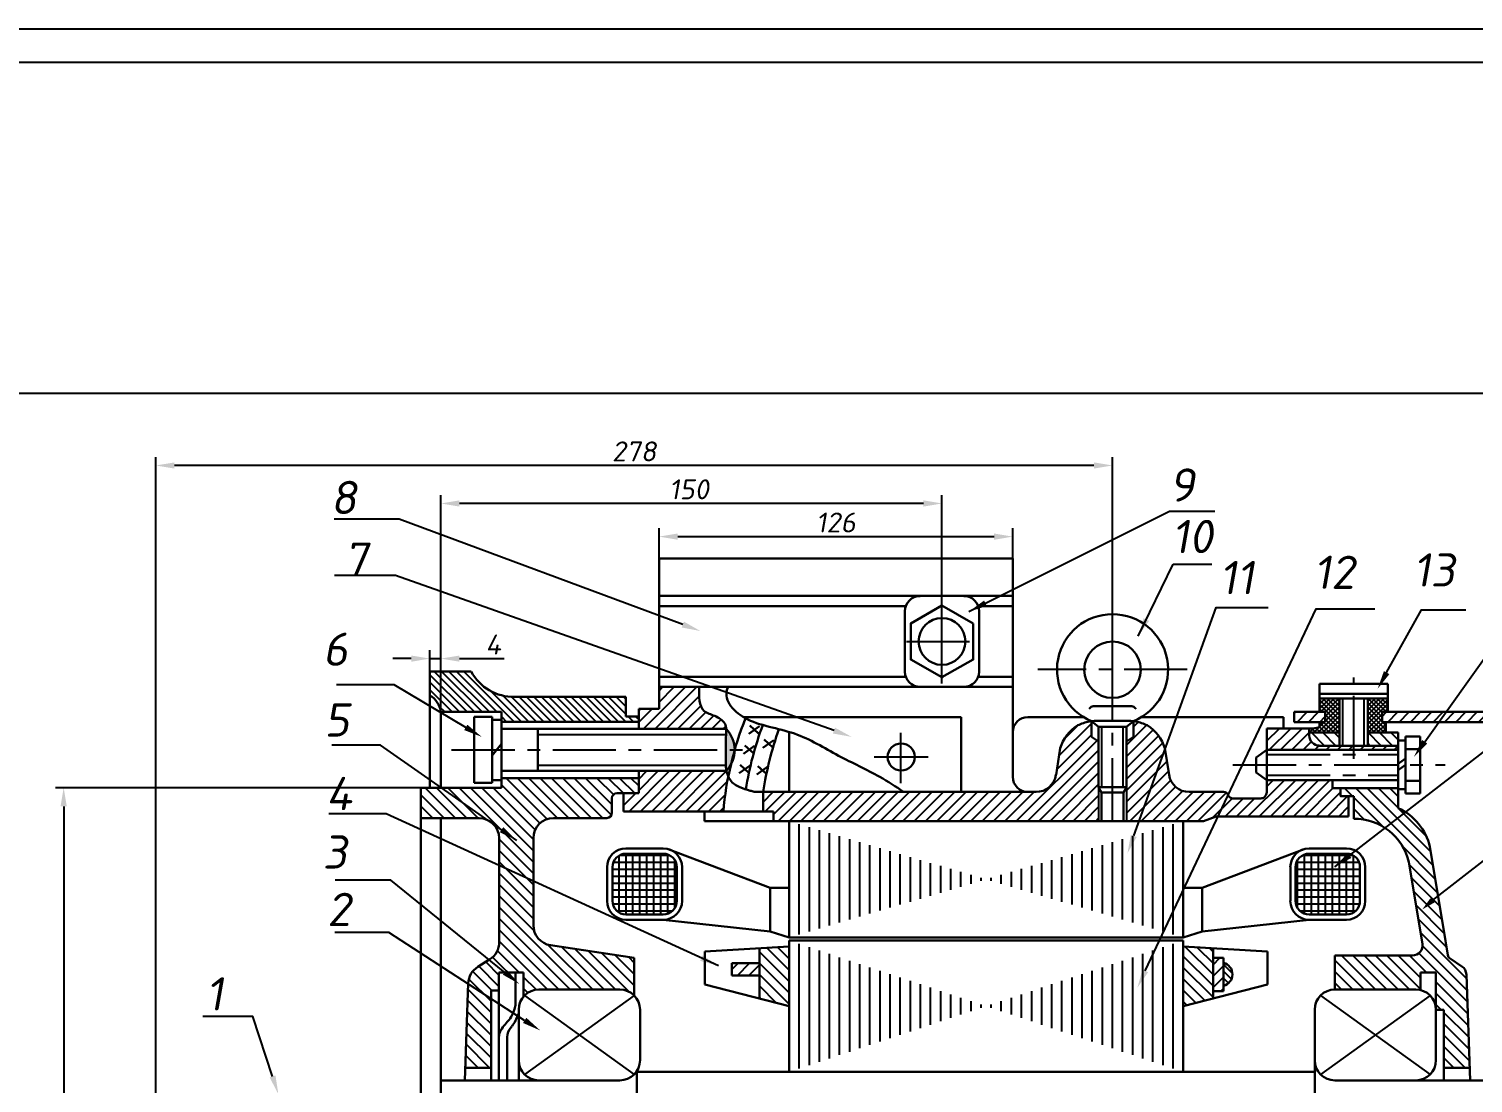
# Model space of a CAD drawing. Header units: millimetres. Extents: x 4613 to 5454, y 1424 to 2018.
# Drawn here: x 4723.4 to 4940.8, y 1859.5 to 2018.2 of the extents above; entities that cross this region are included whole.
import ezdxf

# ---------------------------------------------------------------- set-up
doc = ezdxf.new("R2010")
doc.units = ezdxf.units.MM
doc.header["$LTSCALE"] = 0.3
doc.linetypes.add('CENTER', pattern=[50.8, 31.75, -6.35, 6.35, -6.35])
for name, color, linetype in [('1', 1, 'CENTER'), ('1a', 1, 'Continuous'), ('7', 8, 'Continuous'), ('9', 34, 'Continuous')]:
    doc.layers.add(name, color=color, linetype=linetype)
doc.styles.add('1', font='txt.shx', dxfattribs={"oblique": 10, "height": 3})
doc.dimstyles.new('1', dxfattribs={"dimtxt": 2.5, "dimasz": 2.8, "dimexe": 1.25, "dimexo": 0, "dimtad": 1, "dimdec": 0, "dimtxsty": '1', "dimcen": 2.5, "dimclrt": 7, "dimadec": 0, "dimazin": 0, "dimtfac": 1, "dimtdec": 0, "dimtmove": 0, "dimatfit": 3, "dimfxl": 0, "dimarcsym": 0})
pattern_1 = [(135, (-3810.1193, -752.7573), (-0.8536856, -0.8536856), [])]
pattern_2 = [(45, (-3810.1193, -752.7573), (-0.8536856, 0.8536856), [])]

# ---------------------------------------------------------------- blocks, each defined once
blk = doc.blocks.new('*D24')
at = {"layer": '9', "color": 0, "lineweight": -2}
for p, q in [((4782.36, 1903.98), (4727.38, 1903.98)), ((4728.63, 1901.18), (4728.63, 1787.38)), ((4782.36, 1784.58), (4727.38, 1784.58))]:
    blk.add_line(p, q, dxfattribs=at)
at = {"layer": '9', "color": 0}
for points in [[(4728.16, 1901.18), (4729.1, 1901.18), (4728.63, 1903.98)], [(4728.16, 1787.38), (4729.1, 1787.38), (4728.63, 1784.58)]]:
    blk.add_solid(points, dxfattribs=at)
at = {"layer": 'Defpoints', "color": 0}
for p in [(4782.36, 1903.98), (4728.63, 1784.58), (4782.36, 1784.58)]:
    blk.add_point(p, dxfattribs=at)
at = {"layer": '9', "color": 7, "insert": (4726.5, 1844.28), "char_height": 3, "attachment_point": 5, "rotation": 90, "style": '1'}
blk.add_mtext('250', dxfattribs=at)
blk = doc.blocks.new('*D27')
at = {"layer": '9', "color": 0, "lineweight": -2}
for p, q in [((4818.24, 1938.49), (4818.24, 1943.03)), ((4821.04, 1941.78), (4868.67, 1941.78)), ((4871.47, 1938.49), (4871.47, 1943.03))]:
    blk.add_line(p, q, dxfattribs=at)
at = {"layer": '9', "color": 0}
for points in [[(4821.04, 1942.25), (4821.04, 1941.31), (4818.24, 1941.78)], [(4868.67, 1942.25), (4868.67, 1941.31), (4871.47, 1941.78)]]:
    blk.add_solid(points, dxfattribs=at)
at = {"layer": 'Defpoints', "color": 0}
for p in [(4871.47, 1941.78), (4818.24, 1938.49), (4871.47, 1938.49)]:
    blk.add_point(p, dxfattribs=at)
at = {"layer": '9', "color": 7, "insert": (4844.85, 1943.91), "char_height": 3, "attachment_point": 5, "style": '1'}
blk.add_mtext('126', dxfattribs=at)
blk = doc.blocks.new('*D28')
at = {"layer": '9', "color": 0, "lineweight": -2}
for p, q in [((4783.75, 1915.38), (4783.75, 1924.67)), ((4785.4, 1915.38), (4785.4, 1924.67)), ((4780.95, 1923.42), (4778.15, 1923.42)), ((4783.75, 1923.42), (4785.4, 1923.42)), ((4788.2, 1923.42), (4794.91, 1923.42))]:
    blk.add_line(p, q, dxfattribs=at)
at = {"layer": '9', "color": 0}
for points in [[(4780.95, 1923.88), (4780.95, 1922.95), (4783.75, 1923.42)], [(4788.2, 1923.88), (4788.2, 1922.95), (4785.4, 1923.42)]]:
    blk.add_solid(points, dxfattribs=at)
at = {"layer": 'Defpoints', "color": 0}
for p in [(4783.75, 1923.42), (4783.75, 1915.38), (4785.4, 1915.38)]:
    blk.add_point(p, dxfattribs=at)
at = {"layer": '9', "color": 7, "insert": (4793.29, 1925.54), "char_height": 3, "attachment_point": 5, "style": '1'}
blk.add_mtext('4', dxfattribs=at)
blk = doc.blocks.new('*D29')
at = {"layer": '9', "color": 0, "lineweight": -2}
for p, q in [((4785.4, 1924.67), (4785.4, 1948.02)), ((4860.82, 1926), (4860.82, 1948.02)), ((4858.02, 1946.77), (4788.2, 1946.77))]:
    blk.add_line(p, q, dxfattribs=at)
at = {"layer": '9', "color": 0}
for points in [[(4788.2, 1947.24), (4788.2, 1946.3), (4785.4, 1946.77)], [(4858.02, 1947.24), (4858.02, 1946.3), (4860.82, 1946.77)]]:
    blk.add_solid(points, dxfattribs=at)
at = {"layer": 'Defpoints', "color": 0}
for p in [(4785.4, 1946.77), (4860.82, 1926), (4785.4, 1924.67)]:
    blk.add_point(p, dxfattribs=at)
at = {"layer": '9', "color": 7, "insert": (4822.76, 1948.9), "char_height": 3, "attachment_point": 5, "style": '1'}
blk.add_mtext('150', dxfattribs=at)
blk = doc.blocks.new('*D31')
at = {"layer": '9', "color": 0, "lineweight": -2}
for p, q in [((4742.51, 1921.75), (4742.51, 1953.74)), ((4883.69, 1952.49), (4745.31, 1952.49)), ((4886.49, 1921.75), (4886.49, 1953.74))]:
    blk.add_line(p, q, dxfattribs=at)
at = {"layer": '9', "color": 0}
for points in [[(4745.31, 1952.95), (4745.31, 1952.02), (4742.51, 1952.49)], [(4883.69, 1952.95), (4883.69, 1952.02), (4886.49, 1952.49)]]:
    blk.add_solid(points, dxfattribs=at)
at = {"layer": 'Defpoints', "color": 0}
for p in [(4742.51, 1952.49), (4742.51, 1921.75), (4886.49, 1921.75)]:
    blk.add_point(p, dxfattribs=at)
at = {"layer": '9', "color": 7, "insert": (4814.5, 1954.61), "char_height": 3, "attachment_point": 5, "style": '1'}
blk.add_mtext('278', dxfattribs=at)

msp = doc.modelspace()

# ---------------------------------------------------------------- hatches: boundary and pattern name
at = {"lineweight": 30}
h = msp.add_hatch(color=256, dxfattribs=at)
edge = h.paths.add_edge_path()
edge.add_spline(control_points=[(4828.33, 1912.85), (4828.35, 1912.57), (4828.34, 1912.28), (4828.32, 1911.99)], knot_values=[5.392836, 5.392836, 5.392836, 5.392836, 5.933195, 5.933195, 5.933195, 5.933195], degree=3, periodic=0)
edge.add_spline(control_points=[(4828.32, 1911.99), (4828.31, 1911.86), (4828.27, 1911.06), (4828.28, 1910.31), (4828.29, 1909.68)], knot_values=[5.933195, 5.933195, 5.933195, 5.933195, 6.164996, 7.428179, 7.428179, 7.428179, 7.428179], degree=3, periodic=0)
edge.add_line((4828.29, 1909.68), (4829.63, 1909.68))
edge.add_arc((4825.11, 1909.68), 4.51, 360, 404.6037)
edge = h.paths.add_edge_path()
edge.add_line((4829.63, 1909.68), (4828.29, 1909.68))
edge.add_spline(control_points=[(4828.29, 1909.68), (4828.29, 1909.37), (4828.3, 1908.61), (4828.27, 1907.83), (4828.29, 1907.37)], knot_values=[7.428179, 7.428179, 7.428179, 7.428179, 8.047123, 8.958549, 8.958549, 8.958549, 8.958549], degree=3, periodic=0)
edge.add_spline(control_points=[(4828.29, 1907.37), (4828.3, 1907.14), (4828.33, 1906.88), (4828.37, 1906.61), (4828.38, 1906.57)], knot_values=[8.958549, 8.958549, 8.958549, 8.958549, 9.401972, 9.484713, 9.484713, 9.484713, 9.484713], degree=3, periodic=0)
edge.add_arc((4825.11, 1909.68), 4.51, 316.3869, 360)
at = {"layer": '7'}
h = msp.add_hatch(dxfattribs=at)
h.set_pattern_fill('ANSI31', color=256, scale=0.25, angle=90, style=0)
h.set_pattern_definition([(135, (0, -27.10025), (-0.56126601, -0.56126601), [])])
h.paths.add_polyline_path([(4794.52, 1915.38), (4794.52, 1913.92), (4815.19, 1913.92), (4815.19, 1914.72), (4813.22, 1914.72), (4813.22, 1917.66), (4796.49, 1917.66, -0.282802), (4789.96, 1921.47), (4783.75, 1921.47), (4783.75, 1917.87, -0.234176), (4785.4, 1915.38)])
h = msp.add_hatch(dxfattribs=at)
h.set_pattern_fill('ANSI31', color=256, scale=0.38025, style=0)
h.set_pattern_definition(pattern_2)
edge = h.paths.add_edge_path()
edge.add_spline(control_points=[(4828.33, 1912.85), (4828.3, 1913.14), (4828.12, 1914.01), (4826.68, 1914.85), (4824.17, 1915.54), (4824.24, 1917.7), (4824.29, 1919.16)], knot_values=[0, 0, 0, 0, 0.580397, 1.805584, 2.956711, 5.392836, 5.392836, 5.392836, 5.392836], degree=3, periodic=0)
edge.add_line((4824.29, 1919.16), (4818.24, 1919.16))
edge.add_line((4818.24, 1919.16), (4818.24, 1915.84))
edge.add_line((4818.24, 1915.84), (4815.19, 1915.84))
edge.add_line((4815.19, 1915.84), (4815.19, 1912.85))
edge.add_line((4815.19, 1912.85), (4828.33, 1912.85))
h = msp.add_hatch(dxfattribs=at)
h.set_pattern_fill('ANSI37', color=256, scale=0.1521, style=0)
h.set_pattern_definition([(45, (-3810.1193, -752.75735), (-0.34147424, 0.34147424), []), (135, (-3810.1193, -752.75735), (-0.34147424, -0.34147424), [])])
h.paths.add_polyline_path([(4927.92, 1917.42), (4924.91, 1917.42), (4924.91, 1912.28), (4927.61, 1912.28), (4927.61, 1913.86), (4927.06, 1913.86), (4927.06, 1915.38), (4927.92, 1915.38)])
h.paths.add_polyline_path([(4920.65, 1917.42), (4917.63, 1917.42), (4917.63, 1915.38), (4918.49, 1915.38), (4918.49, 1913.86), (4917.63, 1913.86), (4917.63, 1913.07, -0.073061), (4916.09, 1912.91), (4916.09, 1912.28), (4917.63, 1912.28), (4920.65, 1912.28)])
h = msp.add_hatch(dxfattribs=at)
h.set_pattern_fill('ANSI31', color=256, scale=0.38025, style=0)
h.set_pattern_definition(pattern_2)
h.paths.add_polyline_path([(4951.88, 1915.38), (4927.06, 1915.38), (4927.06, 1913.86), (4950.75, 1913.86)])
h.paths.add_polyline_path([(4918.49, 1915.38), (4917.63, 1915.38), (4913.83, 1915.38), (4913.83, 1913.86), (4917.63, 1913.86), (4918.49, 1913.86)])
h = msp.add_hatch(dxfattribs=at)
h.set_pattern_fill('ANSI31', color=256, scale=0.38025, style=0)
h.set_pattern_definition(pattern_2)
edge = h.paths.add_edge_path()
edge.add_line((4833.91, 1903.34), (4833.91, 1900.41))
edge.add_line((4833.91, 1900.41), (4835.47, 1900.41))
edge.add_line((4835.47, 1900.41), (4835.47, 1898.93))
edge.add_line((4835.47, 1898.93), (4837.81, 1898.93))
edge.add_line((4837.81, 1898.93), (4884.4, 1898.93))
edge.add_line((4884.4, 1898.93), (4884.4, 1904.09))
edge.add_line((4884.4, 1904.09), (4884.4, 1910.95))
edge.add_line((4884.4, 1910.95), (4883.33, 1911.65))
edge.add_line((4883.33, 1911.65), (4883.33, 1913.96))
edge.add_spline(control_points=[(4886.77, 1914.05), (4886.23, 1914.05), (4884.97, 1914.04), (4883.07, 1914.1), (4881.82, 1913.61), (4881.25, 1913.38)], knot_values=[0, 0, 0, 0, 1.624675, 3.793367, 5.616923, 5.616923, 5.616923, 5.616923], degree=3, periodic=0)
edge.add_arc((4884.61, 1908.08), 6.28, 122.3988, 162.993)
edge.add_line((4878.61, 1909.92), (4877.98, 1905.91))
edge.add_arc((4874.97, 1906.38), 3.04, 270, 351.1088, ccw=False)
edge.add_line((4874.97, 1903.34), (4833.91, 1903.34))
h = msp.add_hatch(dxfattribs=at)
h.set_pattern_fill('ANSI31', color=256, scale=0.38025, style=0)
h.set_pattern_definition(pattern_2)
edge = h.paths.add_edge_path()
edge.add_line((4922.02, 1902.69), (4920.8, 1902.69))
edge.add_line((4920.8, 1902.69), (4920.8, 1903.91))
edge.add_line((4920.8, 1903.91), (4919.58, 1903.91))
edge.add_line((4919.58, 1903.91), (4919.58, 1905.13))
edge.add_line((4919.58, 1905.13), (4909.7, 1905.13))
edge.add_line((4909.7, 1905.13), (4909.7, 1903.52))
edge.add_spline(control_points=[(4909.7, 1903.52), (4909.71, 1903.39), (4909.72, 1903.15), (4909.56, 1902.82), (4909.33, 1902.46), (4909.01, 1902.4), (4908.82, 1902.36)], knot_values=[0, 0, 0, 0, 0.267346, 0.459338, 0.706221, 1.073156, 1.073156, 1.073156, 1.073156], degree=3, periodic=0)
edge.add_line((4908.82, 1902.36), (4904.61, 1902.36))
edge.add_arc((4904.61, 1903.13), 0.761, 201.1079, 270, ccw=False)
edge.add_arc((4903.19, 1902.58), 0.761, 21.1079, 90)
edge.add_line((4903.19, 1903.34), (4898, 1903.34))
edge.add_arc((4898, 1906.38), 3.04, 188.8912, 270, ccw=False)
edge.add_line((4894.99, 1905.91), (4894.36, 1909.92))
edge.add_arc((4888.36, 1908.08), 6.28, 17.007, 57.6012)
edge.add_spline(control_points=[(4891.72, 1913.38), (4891.15, 1913.61), (4890.47, 1913.88), (4889.75, 1913.99), (4889.64, 1914)], knot_values=[0, 0, 0, 0, 1.198919, 1.434335, 1.434335, 1.434335, 1.434335], degree=3, periodic=0)
edge.add_line((4889.64, 1914), (4889.64, 1911.65))
edge.add_line((4889.64, 1911.65), (4888.57, 1910.95))
edge.add_line((4888.57, 1910.95), (4888.57, 1904.09))
edge.add_line((4888.57, 1904.09), (4888.57, 1898.93))
edge.add_line((4888.57, 1898.93), (4897.13, 1898.93))
edge.add_line((4897.13, 1898.93), (4900.17, 1898.93))
edge.add_line((4900.17, 1898.93), (4902.09, 1899.65))
edge.add_line((4902.09, 1899.65), (4922.02, 1899.65))
edge.add_line((4922.02, 1899.65), (4922.02, 1902.69))
h = msp.add_hatch(dxfattribs=at)
h.set_pattern_fill('ANSI31', color=256, scale=0.38025, style=0)
h.set_pattern_definition(pattern_2)
h.paths.add_polyline_path([(4916.08, 1911.84), (4916.08, 1912.28), (4916.09, 1912.28), (4916.09, 1912.91), (4909.7, 1912.91), (4909.7, 1909.69), (4922.78, 1909.69), (4922.78, 1910.31), (4917.61, 1910.31, -0.414214)])
h.paths.add_polyline_path([(4929.47, 1910.31), (4922.78, 1910.31), (4922.78, 1909.69), (4924.91, 1909.69), (4929.47, 1909.69)])
h = msp.add_hatch(dxfattribs=at)
h.set_pattern_fill('ANSI31', color=256, scale=0.38025, angle=90, style=0)
h.set_pattern_definition(pattern_1)
h.paths.add_polyline_path([(4929.47, 1912.28), (4927.92, 1912.28), (4924.91, 1912.28), (4924.91, 1910.31), (4929.47, 1910.31)])
h.paths.add_polyline_path([(4920.65, 1912.28), (4916.08, 1912.28), (4916.08, 1911.84, 0.414214), (4917.61, 1910.31), (4920.65, 1910.31)])
h = msp.add_hatch(dxfattribs=at)
h.set_pattern_fill('ANSI31', color=256, scale=0.38025, style=0)
h.set_pattern_definition(pattern_2)
edge = h.paths.add_edge_path()
edge.add_spline(control_points=[(4828.66, 1905.66), (4828.53, 1905.94), (4828.44, 1906.25), (4828.38, 1906.57)], knot_values=[9.484713, 9.484713, 9.484713, 9.484713, 10.103514, 10.103514, 10.103514, 10.103514], degree=3, periodic=0)
edge.add_arc((4825.11, 1909.68), 4.51, 315.3963, 316.3869, ccw=False)
edge.add_line((4828.33, 1906.51), (4815.19, 1906.51))
edge.add_line((4815.19, 1906.51), (4815.19, 1905.44))
edge.add_line((4815.19, 1905.44), (4815.19, 1903.15))
edge.add_line((4815.19, 1903.15), (4812.91, 1903.15))
edge.add_line((4812.91, 1903.15), (4812.91, 1900.41))
edge.add_line((4812.91, 1900.41), (4825.08, 1900.41))
edge.add_line((4825.08, 1900.41), (4827.92, 1900.41))
edge.add_arc((4876.61, 1896.24), 48.87, 168.8899, 175.1073, ccw=False)
h = msp.add_hatch(dxfattribs=at)
h.set_pattern_fill('ANSI31', color=256, scale=0.38025, angle=90, style=0)
h.set_pattern_definition(pattern_1)
h.paths.add_polyline_path([(4811.14, 1900.18), (4811.14, 1902.39, -0.414214), (4811.9, 1903.15), (4812.91, 1903.15), (4815.19, 1903.15), (4815.19, 1905.44), (4794.52, 1905.44), (4794.52, 1903.98), (4782.36, 1903.98), (4782.36, 1899.41), (4791.14, 1899.41, -0.414214), (4794.18, 1896.37), (4794.18, 1880.72, -0.257126), (4792.77, 1878.15), (4790.95, 1877, 0.247319), (4789.53, 1874.54), (4789.06, 1861.81), (4792.95, 1861.81), (4792.95, 1873.45), (4794.13, 1873.45), (4794.13, 1876.17), (4797.85, 1876.17), (4797.85, 1872.55, -0.21972), (4800.16, 1873.61), (4812.33, 1873.61, -0.198497), (4814.48, 1872.73), (4814.48, 1878.37), (4801.91, 1880.27, -0.371096), (4799.32, 1883.27), (4799.32, 1896.38, -0.414214), (4802.36, 1899.42), (4810.38, 1899.42, 0.414214)])
h = msp.add_hatch(dxfattribs=at)
h.set_pattern_fill('ANSI31', color=256, scale=0.38025, angle=90, style=0)
h.set_pattern_definition(pattern_1)
h.paths.add_polyline_path([(4933.13, 1880.49, -0.463181), (4931.63, 1878.72), (4919.95, 1878.72), (4919.95, 1873.61), (4932.12, 1873.61, -0.060056), (4932.84, 1873.53), (4932.84, 1876.17), (4935.16, 1876.17), (4935.16, 1870.57), (4936.37, 1870.57), (4936.37, 1861.81), (4940.26, 1861.81), (4939.74, 1875.88, 0.241581), (4939.06, 1877.09), (4937.29, 1878.27, -0.208128), (4936.96, 1878.77), (4936.29, 1882.8), (4934.26, 1895.07, 0.237609), (4929.47, 1900.9), (4929.47, 1903.91), (4920.8, 1903.91), (4920.8, 1902.69), (4922.02, 1902.69), (4922.78, 1902.69), (4922.78, 1899.3, -0.355462), (4931.09, 1892.76)])
h = msp.add_hatch(dxfattribs=at)
h.set_pattern_fill('NET', color=256, scale=0.330652, style=0)
h.set_pattern_definition([(180, (12407.6672, -409.4707), (0, 1.04982065), []), (90, (12407.6672, -409.4707), (1.04982065, 6e-17), [])])
h.paths.add_polyline_path([(4820.9, 1892.02, 0.414214), (4818.87, 1894.05), (4813.25, 1894.05, 0.414214), (4811.22, 1892.02), (4811.22, 1886.94, 0.414214), (4813.25, 1884.91), (4818.87, 1884.91, 0.414214), (4820.9, 1886.94)])
h = msp.add_hatch(dxfattribs=at)
h.set_pattern_fill('NET', color=256, scale=0.330652, style=0)
h.set_pattern_definition([(0, (-2672.7219, -409.4707), (0, 1.04982065), []), (90, (-2672.7219, -409.4707), (-1.04982065, 6e-17), [])])
h.paths.add_polyline_path([(4914.04, 1886.94, 0.414214), (4916.07, 1884.91), (4921.7, 1884.91, 0.414214), (4923.73, 1886.94), (4923.73, 1892.02, 0.414214), (4921.7, 1894.05), (4916.07, 1894.05, 0.414214), (4914.04, 1892.02)])
h = msp.add_hatch(dxfattribs=at)
h.set_pattern_fill('ANSI31', color=256, scale=0.38025, angle=90, style=0)
h.set_pattern_definition(pattern_1)
h.paths.add_polyline_path([(4833.33, 1872.27), (4837.81, 1871.12), (4837.81, 1880.06), (4833.33, 1879.81)])
h = msp.add_hatch(dxfattribs=at)
h.set_pattern_fill('ANSI31', color=256, scale=0.38025, angle=90, style=0)
h.set_pattern_definition(pattern_1)
h.paths.add_polyline_path([(4897.13, 1871.12), (4901.62, 1872.27), (4901.62, 1879.81), (4897.13, 1880.06)])
h = msp.add_hatch(dxfattribs=at)
h.set_pattern_fill('ANSI31', color=256, scale=0.38025, style=0)
h.set_pattern_definition(pattern_2)
h.paths.add_polyline_path([(4903.18, 1878.36), (4901.62, 1878.36), (4901.62, 1873.36), (4903.18, 1873.36)])
h = msp.add_hatch(dxfattribs=at)
h.set_pattern_fill('ANSI31', color=256, scale=0.38025, style=0)
h.set_pattern_definition(pattern_2)
h.paths.add_polyline_path([(4829.21, 1877.55), (4829.21, 1875.74), (4833.33, 1875.74), (4833.33, 1877.55)])
h = msp.add_hatch(dxfattribs=at)
h.set_pattern_fill('ANSI31', color=256, scale=0.22815, angle=90, style=0)
h.set_pattern_definition([(135, (-3810.1193, -752.75735), (-0.51221136, -0.51221136), [])])
h.paths.add_polyline_path([(4903.18, 1877.62), (4903.18, 1874.17, 0.7898)])

# ---------------------------------------------------------------- linework, layer by layer
for p, q in [((4613, 2018.21), (5454, 2018.21)), ((4613, 2018.21), (5454, 2018.21)), ((4633, 2013.21), (5449, 2013.21)), ((4704.07, 1963.37), (5054.36, 1963.37))]:
    msp.add_line(p, q)
at = {"lineweight": 30}
for p, q in [((4871.47, 1938.49), (4818.24, 1938.49)), ((4818.24, 1938.49), (4818.24, 1915.84)), ((4871.47, 1905.62), (4871.47, 1938.49)), ((4871.47, 1932.85), (4818.24, 1932.85)), ((4857.52, 1932.85), (4864.12, 1932.85)), ((4855.37, 1931.32), (4818.24, 1931.32)), ((4855.24, 1926), (4855.24, 1930.56)), ((4856.15, 1928.7), (4860.82, 1931.4)), ((4860.82, 1931.4), (4865.5, 1928.7)), ((4871.47, 1931.32), (4866.27, 1931.32)), ((4871.47, 1931.32), (4866.27, 1931.32)), ((4866.4, 1926), (4866.4, 1930.56)), ((4856.15, 1923.3), (4856.15, 1928.7)), ((4865.5, 1928.7), (4865.5, 1923.3)), ((4855.24, 1926), (4855.24, 1921.44)), ((4866.4, 1926), (4866.4, 1921.44)), ((4860.82, 1920.6), (4856.15, 1923.3)), ((4865.5, 1923.3), (4860.82, 1920.6)), ((4783.75, 1903.98), (4783.75, 1921.47)), ((4783.75, 1921.47), (4789.96, 1921.47)), ((4855.37, 1920.68), (4818.24, 1920.68)), ((4871.47, 1920.68), (4866.27, 1920.68)), ((4917.63, 1919.17), (4917.63, 1919.62)), ((4917.63, 1919.62), (4922.78, 1919.62)), ((4927.92, 1919.62), (4922.78, 1919.62)), ((4927.92, 1919.17), (4927.92, 1919.62)), ((4813.22, 1917.66), (4796.49, 1917.66)), ((4813.22, 1914.72), (4813.22, 1917.66)), ((4871.47, 1919.16), (4818.24, 1919.16)), ((4857.52, 1919.16), (4864.12, 1919.16)), ((4917.63, 1917.42), (4917.63, 1919.17)), ((4917.63, 1918.11), (4922.78, 1918.11)), ((4920.65, 1917.42), (4917.63, 1917.42)), ((4917.63, 1917.42), (4917.63, 1915.38)), ((4920.65, 1910.31), (4920.65, 1917.42)), ((4920.65, 1917.42), (4922.78, 1917.42)), ((4927.92, 1918.11), (4922.78, 1918.11)), ((4924.91, 1917.42), (4922.78, 1917.42)), ((4924.91, 1910.31), (4924.91, 1917.42)), ((4924.91, 1917.42), (4927.92, 1917.42)), ((4927.92, 1917.42), (4927.92, 1919.17)), ((4927.92, 1917.42), (4927.92, 1915.38)), ((4794.52, 1915.38), (4785.4, 1915.38)), ((4785.4, 1915.38), (4785.4, 1903.98)), ((4794.52, 1903.98), (4794.52, 1915.38)), ((4818.24, 1915.84), (4815.19, 1915.84)), ((4815.19, 1915.84), (4815.19, 1912.85)), ((4886.49, 1916.26), (4883.71, 1916.26)), ((4886.49, 1916.26), (4889.26, 1916.26)), ((4917.63, 1915.38), (4913.83, 1915.38)), ((4913.83, 1915.38), (4913.83, 1913.86)), ((4917.63, 1915.38), (4918.49, 1915.38)), ((4918.49, 1913.86), (4918.49, 1915.38)), ((4927.06, 1915.38), (4954.66, 1915.38)), ((4927.06, 1913.86), (4927.06, 1915.38)), ((4793.14, 1914.64), (4790.4, 1914.64)), ((4790.4, 1914.64), (4790.4, 1909.68)), ((4793.14, 1913.92), (4793.14, 1914.64)), ((4794.52, 1914.21), (4793.14, 1914.21)), ((4793.14, 1913.92), (4793.14, 1909.68)), ((4815.19, 1913.92), (4794.52, 1913.92)), ((4794.52, 1912.85), (4828.33, 1912.85)), ((4799.99, 1912.85), (4799.99, 1909.65)), ((4815.19, 1914.72), (4813.22, 1914.72)), ((4863.7, 1914.62), (4830.94, 1914.62)), ((4831.73, 1912.07), (4833.37, 1913.24)), ((4831.9, 1913.33), (4833.2, 1912.15)), ((4863.7, 1914.62), (4863.7, 1903.34)), ((4873.75, 1914.62), (4882.11, 1914.62)), ((4883.33, 1914), (4884.4, 1913.17)), ((4883.33, 1914), (4883.33, 1911.65)), ((4884.4, 1913.17), (4886.49, 1913.17)), ((4884.4, 1913.17), (4884.4, 1904.09)), ((4888.57, 1913.17), (4886.49, 1913.17)), ((4889.64, 1914), (4888.57, 1913.17)), ((4888.57, 1913.17), (4888.57, 1904.09)), ((4889.64, 1914), (4889.64, 1911.65)), ((4912.24, 1914.62), (4890.86, 1914.62)), ((4909.7, 1909.69), (4909.7, 1912.91)), ((4909.7, 1912.91), (4916.09, 1912.91)), ((4912.24, 1912.91), (4912.24, 1914.62)), ((4917.63, 1913.86), (4913.83, 1913.86)), ((4916.09, 1912.91), (4916.09, 1912.28)), ((4917.63, 1913.07), (4917.63, 1913.86)), ((4918.49, 1913.86), (4917.63, 1913.86)), ((4927.06, 1913.86), (4954.66, 1913.86)), ((4927.61, 1912.28), (4927.61, 1913.86)), ((4833.87, 1909.97), (4835.51, 1911.15)), ((4834.04, 1911.23), (4835.34, 1910.05)), ((4837.81, 1912.37), (4837.81, 1903.34)), ((4871.47, 1905.62), (4871.47, 1912.34)), ((4883.33, 1911.65), (4884.4, 1910.95)), ((4889.64, 1911.65), (4888.57, 1910.95)), ((4916.08, 1912.28), (4920.65, 1912.28)), ((4916.08, 1912.28), (4917.63, 1912.28)), ((4916.08, 1912.28), (4916.08, 1911.84)), ((4929.47, 1912.28), (4924.91, 1912.28)), ((4929.47, 1912.28), (4927.92, 1912.28)), ((4929.47, 1912.28), (4929.47, 1903.91)), ((4929.47, 1912.28), (4929.47, 1909.69)), ((4929.47, 1911.07), (4930.56, 1911.07)), ((4930.56, 1910.26), (4930.56, 1911.69)), ((4930.56, 1911.69), (4932.79, 1911.69)), ((4932.79, 1911.69), (4932.79, 1907.41)), ((4790.4, 1904.72), (4790.4, 1909.68)), ((4793.14, 1908.85), (4794.52, 1910.57)), ((4793.14, 1905.44), (4793.14, 1909.68)), ((4799.99, 1906.51), (4799.99, 1909.71)), ((4830.97, 1909.09), (4832.61, 1910.27)), ((4831.14, 1910.35), (4832.44, 1909.18)), ((4877.98, 1905.91), (4878.61, 1909.92)), ((4894.99, 1905.91), (4894.36, 1909.92)), ((4909.7, 1909.69), (4908.09, 1908.55)), ((4908.09, 1908.55), (4908.09, 1907.41)), ((4909.7, 1905.13), (4909.7, 1909.69)), ((4909.7, 1909.69), (4929.47, 1909.69)), ((4929.47, 1910.31), (4917.61, 1910.31)), ((4922.78, 1909.69), (4924.91, 1909.69)), ((4929.47, 1909.69), (4924.91, 1909.69)), ((4930.56, 1910.26), (4930.56, 1907.41)), ((4930.56, 1909.81), (4932.79, 1909.81)), ((4794.52, 1906.51), (4828.33, 1906.51)), ((4815.19, 1905.44), (4815.19, 1906.51)), ((4830.3, 1906.15), (4831.94, 1907.32)), ((4830.47, 1907.41), (4831.77, 1906.23)), ((4832.95, 1905.98), (4834.59, 1907.16)), ((4833.12, 1907.24), (4834.42, 1906.07)), ((4908.09, 1906.27), (4908.09, 1907.41)), ((4909.7, 1905.13), (4908.09, 1906.27)), ((4930.56, 1908.37), (4929.47, 1907.57)), ((4930.56, 1907.41), (4929.47, 1906.61)), ((4930.56, 1904.56), (4930.56, 1907.41)), ((4932.79, 1903.13), (4932.79, 1907.41)), ((4793.14, 1904.72), (4790.4, 1904.72)), ((4793.14, 1905.44), (4793.14, 1904.72)), ((4794.52, 1905.14), (4793.14, 1905.14)), ((4815.19, 1905.44), (4794.52, 1905.44)), ((4794.52, 1903.98), (4794.52, 1905.44)), ((4794.52, 1905.44), (4815.19, 1905.44)), ((4815.19, 1905.44), (4815.19, 1903.15)), ((4815.19, 1905.44), (4815.19, 1903.15)), ((4929.47, 1905.13), (4909.7, 1905.13)), ((4909.7, 1905.13), (4909.7, 1903.52)), ((4919.58, 1903.91), (4919.58, 1905.13)), ((4930.56, 1905.01), (4932.79, 1905.01)), ((4930.56, 1904.56), (4930.56, 1903.13)), ((4782.36, 1856.06), (4782.36, 1903.98)), ((4782.36, 1903.98), (4794.52, 1903.98)), ((4782.36, 1903.98), (4782.36, 1899.41)), ((4782.36, 1899.41), (4782.36, 1903.98)), ((4782.36, 1903.98), (4794.52, 1903.98)), ((4811.14, 1902.39), (4811.14, 1900.18)), ((4812.91, 1903.15), (4811.9, 1903.15)), ((4812.91, 1903.15), (4812.91, 1900.41)), ((4815.19, 1903.15), (4812.91, 1903.15)), ((4874.97, 1903.34), (4832.53, 1903.34)), ((4833.91, 1900.41), (4833.91, 1903.34)), ((4833.91, 1903.34), (4833.91, 1900.41)), ((4874.97, 1903.34), (4833.92, 1903.34)), ((4874.97, 1903.34), (4873.75, 1903.34)), ((4884.4, 1904.09), (4886.49, 1904.09)), ((4884.4, 1904.09), (4884.85, 1903.26)), ((4884.85, 1903.26), (4886.49, 1903.26)), ((4884.85, 1903.26), (4884.85, 1898.93)), ((4888.57, 1904.09), (4886.49, 1904.09)), ((4888.12, 1903.26), (4886.49, 1903.26)), ((4888.57, 1904.09), (4888.12, 1903.26)), ((4888.12, 1903.26), (4888.12, 1898.93)), ((4903.19, 1903.34), (4898, 1903.34)), ((4908.82, 1902.36), (4904.61, 1902.36)), ((4929.47, 1903.91), (4919.58, 1903.91)), ((4920.8, 1902.69), (4920.8, 1903.91)), ((4922.02, 1902.69), (4920.8, 1902.69)), ((4922.02, 1899.65), (4922.02, 1902.69)), ((4922.02, 1902.69), (4922.78, 1902.69)), ((4922.78, 1902.69), (4922.78, 1899.3)), ((4929.47, 1903.91), (4929.47, 1900.9)), ((4929.47, 1903.75), (4930.56, 1903.75)), ((4930.56, 1903.13), (4932.79, 1903.13)), ((4825.08, 1900.41), (4812.91, 1900.41)), ((4825.08, 1898.93), (4825.08, 1900.41)), ((4825.08, 1900.41), (4835.47, 1900.41)), ((4833.91, 1900.41), (4835.47, 1900.41)), ((4835.47, 1900.41), (4835.47, 1898.93)), ((4835.47, 1900.41), (4835.47, 1898.93)), ((4782.36, 1899.41), (4791.14, 1899.41)), ((4785.4, 1899.41), (4785.4, 1856.06)), ((4810.38, 1899.42), (4802.36, 1899.42)), ((4837.81, 1898.93), (4825.08, 1898.93)), ((4897.13, 1898.93), (4837.81, 1898.93)), ((4837.81, 1881.44), (4837.81, 1898.93)), ((4897.13, 1898.93), (4886.49, 1898.93)), ((4897.13, 1881.44), (4897.13, 1898.93)), ((4897.13, 1898.93), (4900.17, 1898.93)), ((4900.17, 1898.93), (4902.09, 1899.65)), ((4902.09, 1899.65), (4922.02, 1899.65)), ((4794.18, 1880.72), (4794.18, 1896.37)), ((4799.32, 1883.27), (4799.32, 1896.38)), ((4813.25, 1894.84), (4818.87, 1894.84)), ((4813.25, 1894.05), (4818.87, 1894.05)), ((4834.95, 1888.92), (4819.63, 1894.74)), ((4900, 1888.92), (4915.32, 1894.74)), ((4921.7, 1894.84), (4916.07, 1894.84)), ((4921.7, 1894.05), (4916.07, 1894.05)), ((4934.26, 1895.07), (4936.29, 1882.8)), ((4810.42, 1886.94), (4810.42, 1892.02)), ((4811.22, 1886.94), (4811.22, 1892.02)), ((4820.9, 1886.94), (4820.9, 1892.02)), ((4821.7, 1886.94), (4821.7, 1892.02)), ((4913.25, 1886.94), (4913.25, 1892.02)), ((4914.04, 1886.94), (4914.04, 1892.02)), ((4923.73, 1886.94), (4923.73, 1892.02)), ((4924.52, 1886.94), (4924.52, 1892.02)), ((4931.09, 1892.76), (4933.13, 1880.49)), ((4834.95, 1882.34), (4834.95, 1888.92)), ((4834.95, 1888.92), (4837.81, 1888.92)), ((4900, 1888.92), (4897.13, 1888.92)), ((4900, 1882.34), (4900, 1888.92)), ((4813.25, 1884.91), (4818.87, 1884.91)), ((4921.7, 1884.91), (4916.07, 1884.91)), ((4813.25, 1884.11), (4818.87, 1884.11)), ((4834.95, 1882.34), (4818.87, 1884.11)), ((4900, 1882.34), (4916.07, 1884.11)), ((4921.7, 1884.11), (4916.07, 1884.11)), ((4936.29, 1882.8), (4936.96, 1878.77)), ((4814.48, 1878.37), (4801.91, 1880.27)), ((4837.81, 1881.44), (4834.95, 1882.34)), ((4897.13, 1881.44), (4837.81, 1881.44)), ((4897.13, 1880.99), (4837.81, 1880.99)), ((4837.81, 1880.99), (4837.81, 1861.21)), ((4897.13, 1881.44), (4900, 1882.34)), ((4897.13, 1861.21), (4897.13, 1880.99)), ((4790.95, 1877), (4792.77, 1878.15)), ((4814.48, 1872.72), (4814.48, 1878.37)), ((4837.81, 1880.06), (4825.11, 1879.35)), ((4825.11, 1879.35), (4825.11, 1874.37)), ((4833.33, 1879.81), (4833.33, 1872.27)), ((4897.13, 1880.06), (4909.83, 1879.35)), ((4901.62, 1879.81), (4901.62, 1872.27)), ((4901.62, 1878.36), (4903.18, 1878.36)), ((4903.18, 1878.36), (4903.18, 1873.36)), ((4909.83, 1879.35), (4909.83, 1874.37)), ((4919.95, 1873.61), (4919.95, 1878.72)), ((4919.95, 1878.72), (4931.63, 1878.72)), ((4939.06, 1877.09), (4937.29, 1878.27)), ((4794.13, 1859.93), (4794.13, 1876.17)), ((4794.13, 1873.45), (4794.13, 1876.17)), ((4794.13, 1876.17), (4797.85, 1876.17)), ((4794.18, 1876.17), (4797.85, 1876.17)), ((4796.63, 1871.46), (4796.63, 1876.17)), ((4797.85, 1876.17), (4797.85, 1872.55)), ((4797.85, 1876.17), (4797.85, 1872.54)), ((4833.33, 1877.55), (4829.21, 1877.55)), ((4829.21, 1877.55), (4829.21, 1875.74)), ((4935.16, 1876.17), (4932.84, 1876.17)), ((4932.84, 1876.17), (4932.84, 1873.53)), ((4935.16, 1870.57), (4935.16, 1876.17)), ((4940.33, 1859.93), (4939.74, 1875.88)), ((4788.99, 1859.93), (4789.53, 1874.54)), ((4825.11, 1874.37), (4837.81, 1871.12)), ((4829.21, 1875.74), (4833.33, 1875.74)), ((4909.83, 1874.37), (4897.13, 1871.12)), ((4792.95, 1873.45), (4792.95, 1859.93)), ((4792.95, 1873.45), (4794.13, 1873.45)), ((4792.95, 1861.81), (4792.95, 1873.45)), ((4792.95, 1873.45), (4794.13, 1873.45)), ((4797.85, 1872.55), (4797.85, 1872.54)), ((4800.16, 1873.61), (4812.33, 1873.61)), ((4903.18, 1873.36), (4901.62, 1873.36)), ((4932.12, 1873.61), (4919.95, 1873.61)), ((4797.12, 1859.93), (4797.12, 1870.57)), ((4815.37, 1862.97), (4815.37, 1870.57)), ((4916.91, 1862.97), (4916.91, 1870.57)), ((4935.16, 1862.97), (4935.16, 1870.57)), ((4936.37, 1870.57), (4935.16, 1870.57)), ((4936.37, 1859.93), (4936.37, 1870.57)), ((4795.4, 1859.93), (4795.4, 1866.42)), ((4916.91, 1846.94), (4916.91, 1862.97)), ((4792.95, 1861.81), (4789.06, 1861.81)), ((4814.89, 1844.66), (4814.89, 1861.21)), ((4916.91, 1861.21), (4814.89, 1861.21)), ((4916.91, 1861.21), (4897.13, 1861.21)), ((4936.37, 1861.81), (4940.26, 1861.81)), ((4800.16, 1859.93), (4785.4, 1859.93)), ((4800.16, 1859.93), (4812.33, 1859.93)), ((4932.12, 1859.93), (4919.95, 1859.93)), ((4944.28, 1859.93), (4932.12, 1859.93)), ((4936.37, 1859.93), (4939.42, 1859.93)), ((4936.37, 1859.93), (4940.33, 1859.93)), ((4940.33, 1859.93), (4940.33, 1859.93))]:
    msp.add_line(p, q, dxfattribs=at)
for centre, radius in [((4860.82, 1926), 3.52), ((4886.49, 1921.75), 4.25), ((4854.68, 1908.61), 2.04)]:
    msp.add_circle(centre, radius, dxfattribs=at)
for centre, radius, start, end in [((4857.52, 1930.56), 2.28, 90, 180), ((4864.12, 1930.56), 2.28, 0, 90), ((4886.49, 1921.75), 8.36, 292.1347, 247.8653), ((4796.32, 1924.87), 7.21, 208.1732, 271.3374), ((4857.52, 1921.44), 2.28, 180, 270), ((4864.12, 1921.44), 2.28, 270, 0), ((4782.06, 1914.97), 3.36, 7.136, 59.8551), ((4876.61, 1896.24), 48.87, 158.1325, 175.1073), ((4825.11, 1909.68), 4.51, 315.3963, 44.6037), ((4879.6, 1896.24), 48.87, 159.4154, 171.1771), ((4882.27, 1896.24), 48.87, 160.207, 171.6469), ((4873.75, 1912.34), 2.28, 90, 180), ((4884.61, 1908.08), 6.28, 122.3988, 162.993), ((4888.36, 1908.08), 6.28, 17.007, 57.6012), ((4916.32, 1918.25), 5.34, 267.5412, 284.2558), ((4917.61, 1911.84), 1.52, 180, 270), ((4873.75, 1905.62), 2.28, 180, 270), ((4874.97, 1906.38), 3.04, 270, 351.1088), ((4898, 1906.38), 3.04, 188.8912, 270), ((4811.9, 1902.39), 0.76, 90, 180), ((4903.19, 1902.58), 0.76, 21.1079, 90), ((4904.61, 1903.13), 0.76, 201.1079, 270), ((4810.38, 1900.18), 0.76, 270, 0), ((4926.08, 1893.23), 8.38, 12.6804, 66.145), ((4791.14, 1896.37), 3.04, 360, 90), ((4802.36, 1896.38), 3.04, 90, 180), ((4922.92, 1890.92), 8.38, 12.6804, 90.9539), ((4813.25, 1892.02), 2.83, 90, 180), ((4813.25, 1892.02), 2.03, 90, 180), ((4818.87, 1892.02), 2.83, 360, 90), ((4818.87, 1892.02), 2.03, 360, 90), ((4916.07, 1892.02), 2.83, 90, 180), ((4916.07, 1892.02), 2.03, 90, 180), ((4921.7, 1892.02), 2.83, 0, 90), ((4921.7, 1892.02), 2.03, 0, 90), ((4813.25, 1886.94), 2.83, 180, 270), ((4813.25, 1886.94), 2.03, 180, 270), ((4818.87, 1886.94), 2.03, 270, 360), ((4818.87, 1886.94), 2.83, 270, 360), ((4916.07, 1886.94), 2.83, 180, 270), ((4916.07, 1886.94), 2.03, 180, 270), ((4921.7, 1886.94), 2.03, 270, 0), ((4921.7, 1886.94), 2.83, 270, 0), ((4802.36, 1883.27), 3.04, 180, 261.4387), ((4791.14, 1880.72), 3.04, 302.3204, 360), ((4931.63, 1880.24), 1.52, 270, 9.4107), ((4937.71, 1878.9), 0.76, 189.4107, 236.4387), ((4792.57, 1874.43), 3.04, 122.3204, 177.8868), ((4902.77, 1875.89), 1.77, 283.3967, 76.6033), ((4938.22, 1875.82), 1.52, 2.1132, 56.4387), ((4800.16, 1870.57), 3.04, 90, 180), ((4812.33, 1870.57), 3.04, 360, 90), ((4919.95, 1870.57), 3.04, 90, 180), ((4932.12, 1870.57), 3.04, 0, 90), ((4794.35, 1871.46), 2.28, 338.7974, 360), ((4797.68, 1866.42), 2.28, 138.2524, 180), ((4800.16, 1862.97), 3.04, 180, 270), ((4812.33, 1862.97), 3.04, 270, 360), ((4919.95, 1862.97), 3.04, 180, 270), ((4932.12, 1862.97), 3.04, 270, 0)]:
    msp.add_arc(centre, radius, start, end, dxfattribs=at)
for points, knots in [([(4824.29, 1919.16), (4824.24, 1917.7), (4824.17, 1915.54), (4826.68, 1914.85), (4828.5, 1913.79), (4828.22, 1911.27), (4828.34, 1909.04), (4828.22, 1906.81), (4828.83, 1904.98), (4830.33, 1903.96), (4831.63, 1903.66), (4832.34, 1903.41), (4832.53, 1903.34)], [0, 0, 0, 0, 2.436125, 3.587252, 4.812439, 6.164996, 8.047123, 9.401972, 10.514105, 11.678473, 12.770292, 13.162836, 13.162836, 13.162836, 13.162836]), ([(4828.62, 1919.16), (4827.74, 1917.36), (4830.98, 1913.5), (4838.76, 1912.71), (4845.04, 1908.71), (4850.74, 1906.19), (4853.87, 1904.15), (4855.03, 1903.34)], [0, 0, 0, 0, 4.453087, 9.594693, 14.488021, 19.055334, 21.856389, 21.856389, 21.856389, 21.856389]), ([(4796.48, 1870.64), (4796.45, 1870.55), (4796.26, 1870.06), (4795.95, 1869.3), (4795.18, 1868.52), (4794.61, 1867.84), (4794.29, 1867.2), (4794.17, 1866.88), (4794.13, 1866.46)], [0.273354, 0.273354, 0.273354, 0.273354, 0.45389, 1.300892, 1.88997, 2.622991, 3.043137, 3.293801, 3.293801, 3.293801, 3.293801]), ([(4795.98, 1867.94), (4796.08, 1868.04), (4796.37, 1868.43), (4796.78, 1869.13), (4797.01, 1869.75), (4797.12, 1870.07)], [0.499644, 0.499644, 0.499644, 0.499644, 0.777868, 1.445436, 2.096173, 2.096173, 2.096173, 2.096173])]:
    msp.add_open_spline(points, degree=3, knots=knots, dxfattribs=at)
for points in [[(4883.71, 1916.26), (4883.43, 1916.2), (4883.17, 1916.06), (4882.95, 1915.84)], [(4889.26, 1916.26), (4889.54, 1916.2), (4889.8, 1916.06), (4890.02, 1915.84)], [(4881.25, 1913.38), (4882.98, 1913.95), (4885.15, 1914.05), (4886.77, 1914.05)], [(4891.72, 1913.38), (4889.99, 1913.95), (4887.82, 1914.05), (4886.2, 1914.05)], [(4909.7, 1903.52), (4909.68, 1903.12), (4909.57, 1902.85), (4909.34, 1902.55), (4908.82, 1902.36)]]:
    msp.add_spline(points, degree=3, dxfattribs=at)
for p in [(4860.82, 1931.4), (4856.15, 1928.7), (4856.15, 1923.3), (4865.5, 1923.3), (4860.82, 1920.6)]:
    msp.add_point(p, dxfattribs=at)
at = {"layer": '1'}
for p, q in [((4860.82, 1919.66), (4860.82, 1932.41)), ((4886.49, 1898.93), (4886.49, 1932.96)), ((4855.46, 1926), (4866.08, 1926)), ((4897.74, 1921.76), (4875.23, 1921.76)), ((4922.78, 1908.31), (4922.78, 1920.57)), ((4921.17, 1910.31), (4921.17, 1917.42)), ((4924.38, 1910.31), (4924.38, 1917.42)), ((4884.88, 1904.09), (4884.88, 1913.17)), ((4888.09, 1904.09), (4888.09, 1913.17)), ((4854.62, 1904.65), (4854.62, 1912.22)), ((4786.99, 1909.68), (4831.28, 1909.68)), ((4850.62, 1908.61), (4858.75, 1908.61)), ((4909.7, 1908.96), (4929.47, 1908.96)), ((4904.61, 1907.41), (4936.55, 1907.41)), ((4909.7, 1905.86), (4929.47, 1905.86)), ((4884.4, 1904.09), (4884.4, 1898.93)), ((4888.57, 1904.09), (4888.57, 1898.93))]:
    msp.add_line(p, q, dxfattribs=at)
at = {"layer": '1a'}
for p, q in [((4799.99, 1911.99), (4828.32, 1911.99)), ((4799.99, 1907.37), (4828.32, 1907.37)), ((4839.33, 1881.89), (4839.33, 1898.48)), ((4840.86, 1882.34), (4840.86, 1898.04)), ((4842.38, 1882.79), (4842.38, 1897.59)), ((4892.57, 1882.79), (4892.57, 1897.59)), ((4894.09, 1882.34), (4894.09, 1898.04)), ((4895.61, 1881.89), (4895.61, 1898.48)), ((4843.9, 1883.24), (4843.9, 1897.14)), ((4845.42, 1883.68), (4845.42, 1896.69)), ((4846.94, 1884.13), (4846.94, 1896.24)), ((4848.46, 1884.58), (4848.46, 1895.79)), ((4886.49, 1884.58), (4886.49, 1895.79)), ((4888.01, 1884.13), (4888.01, 1896.24)), ((4889.53, 1883.68), (4889.53, 1896.69)), ((4891.05, 1883.24), (4891.05, 1897.14)), ((4849.98, 1885.03), (4849.98, 1895.35)), ((4851.5, 1885.48), (4851.5, 1894.9)), ((4853.02, 1885.93), (4853.02, 1894.45)), ((4854.54, 1886.38), (4854.54, 1894)), ((4856.07, 1886.82), (4856.07, 1893.55)), ((4878.88, 1886.82), (4878.88, 1893.55)), ((4880.4, 1886.38), (4880.4, 1894)), ((4881.92, 1885.93), (4881.92, 1894.45)), ((4883.44, 1885.48), (4883.44, 1894.9)), ((4884.96, 1885.03), (4884.96, 1895.35)), ((4857.59, 1887.27), (4857.59, 1893.1)), ((4859.11, 1887.72), (4859.11, 1892.65)), ((4860.63, 1888.17), (4860.63, 1892.21)), ((4862.15, 1888.62), (4862.15, 1891.76)), ((4863.67, 1889.07), (4863.67, 1891.31)), ((4871.28, 1889.07), (4871.28, 1891.31)), ((4872.8, 1888.62), (4872.8, 1891.76)), ((4874.32, 1888.17), (4874.32, 1892.21)), ((4875.84, 1887.72), (4875.84, 1892.65)), ((4877.36, 1887.27), (4877.36, 1893.1)), ((4865.19, 1889.51), (4865.19, 1890.86)), ((4866.71, 1889.96), (4866.71, 1890.41)), ((4868.23, 1889.96), (4868.23, 1890.41)), ((4869.75, 1889.51), (4869.75, 1890.86)), ((4839.33, 1861.72), (4839.33, 1880.48)), ((4839.33, 1861.72), (4839.33, 1880.48)), ((4895.61, 1861.72), (4895.61, 1880.48)), ((4895.61, 1861.72), (4895.61, 1880.48)), ((4840.86, 1862.23), (4840.86, 1879.97)), ((4842.38, 1862.73), (4842.38, 1879.46)), ((4843.9, 1863.24), (4843.9, 1878.96)), ((4845.42, 1863.75), (4845.42, 1878.45)), ((4889.53, 1863.75), (4889.53, 1878.45)), ((4891.05, 1863.24), (4891.05, 1878.96)), ((4892.57, 1862.73), (4892.57, 1879.46)), ((4894.09, 1862.23), (4894.09, 1879.97)), ((4846.94, 1864.25), (4846.94, 1877.94)), ((4848.46, 1864.76), (4848.46, 1877.44)), ((4849.98, 1865.27), (4849.98, 1876.93)), ((4851.5, 1865.78), (4851.5, 1876.42)), ((4853.02, 1866.28), (4853.02, 1875.92)), ((4881.92, 1866.28), (4881.92, 1875.92)), ((4883.44, 1865.78), (4883.44, 1876.42)), ((4884.96, 1865.27), (4884.96, 1876.93)), ((4886.49, 1864.76), (4886.49, 1877.44)), ((4888.01, 1864.25), (4888.01, 1877.94)), ((4854.54, 1866.79), (4854.54, 1875.41)), ((4856.07, 1867.3), (4856.07, 1874.9)), ((4857.59, 1867.8), (4857.59, 1874.39)), ((4859.11, 1868.31), (4859.11, 1873.89)), ((4875.84, 1868.31), (4875.84, 1873.89)), ((4877.36, 1867.8), (4877.36, 1874.39)), ((4878.88, 1867.3), (4878.88, 1874.9)), ((4880.4, 1866.79), (4880.4, 1875.41)), ((4860.63, 1868.82), (4860.63, 1873.38)), ((4862.15, 1869.32), (4862.15, 1872.87)), ((4863.67, 1869.83), (4863.67, 1872.37)), ((4865.19, 1870.34), (4865.19, 1871.86)), ((4869.75, 1870.34), (4869.75, 1871.86)), ((4871.28, 1869.83), (4871.28, 1872.37)), ((4872.8, 1869.32), (4872.8, 1872.87)), ((4874.32, 1868.82), (4874.32, 1873.38)), ((4866.71, 1870.85), (4866.71, 1871.35)), ((4868.23, 1870.85), (4868.23, 1871.35))]:
    msp.add_line(p, q, dxfattribs=at)
at = {"layer": '9'}
for p, q in [((4742.51, 1856.06), (4742.51, 1934.49)), ((4798.01, 1872.72), (4814.48, 1860.82)), ((4814.48, 1872.72), (4798.01, 1860.82)), ((4934.27, 1872.72), (4917.8, 1860.82)), ((4917.8, 1872.72), (4934.27, 1860.82))]:
    msp.add_line(p, q, dxfattribs=at)
for points in [[(4821.82, 1928.54), (4779.13, 1944.43), (4769.33, 1944.43)], [(4844.57, 1912.58), (4778.55, 1935.95), (4769.38, 1935.95)], [(4889.68, 1896.73), (4902.08, 1931.09), (4909.9, 1931.09)], [(4891.42, 1876.42), (4917.15, 1930.91), (4925.94, 1930.91)], [(4927.74, 1921.31), (4933, 1930.77), (4939.67, 1930.77)], [(4933.47, 1910.9), (4947.46, 1930.46), (4955.34, 1930.46)], [(4934.7, 1887.07), (4979.77, 1922.09), (4988.21, 1922.09)], [(4789.15, 1913.06), (4778.37, 1919.47), (4769.7, 1919.47)], [(4795.04, 1876.19), (4777.86, 1890.07), (4769.5, 1890.07)], [(4798.01, 1868.96), (4777.57, 1882.2), (4769.44, 1882.2)], [(4760.07, 1860.52), (4757.1, 1869.55), (4749.56, 1869.55)]]:
    msp.add_lwpolyline(points, dxfattribs=at)
for points in [[(4821.99, 1928.98), (4824.45, 1927.57), (4821.66, 1928.1)], [(4928.15, 1921.08), (4926.38, 1918.86), (4927.33, 1921.53)], [(4789.39, 1913.46), (4791.56, 1911.63), (4788.91, 1912.66)], [(4844.72, 1913.02), (4847.21, 1911.64), (4844.41, 1912.14)], [(4933.85, 1910.63), (4931.84, 1908.62), (4933.09, 1911.17)], [(4890.12, 1896.57), (4888.73, 1894.1), (4889.24, 1896.89)], [(4935.07, 1886.78), (4933.1, 1885.65), (4934.33, 1887.35)], [(4795.33, 1876.56), (4797.21, 1874.43), (4794.74, 1875.83)], [(4891.85, 1876.22), (4890.23, 1873.88), (4891, 1876.62)], [(4798.26, 1869.35), (4800.36, 1867.44), (4797.76, 1868.57)], [(4760.51, 1860.67), (4760.94, 1857.86), (4759.63, 1860.38)]]:
    msp.add_solid(points, dxfattribs=at)

# ---------------------------------------------------------------- texts
at = {"lineweight": 30, "char_height": 5, "attachment_point": 1, "style": '1'}
for s, insert, width in [('9', (4895.02, 1952.05), 10.4981), ('8', (4768.8, 1950.17), 10.3331), ('10', (4895.41, 1944.3), 7.727), ('7', (4770.82, 1940.88), 11.4965), ('12', (4916.76, 1938.91), 11.6289), ('13', (4931.74, 1939.26), 10.8361), ('11', (4902.58, 1938.12), 8.4574), ('6', (4767.63, 1927.33), 10.7372), ('5', (4767.85, 1916.68), 7.5966), ('4', (4768.11, 1905.61), 8.0142), ('3', (4767.61, 1896.8), 9.5453), ('2', (4768.28, 1888.17), 9.3439)]:
    msp.add_mtext(s, dxfattribs=dict(at, insert=insert, width=width))
at = {"layer": '9', "insert": (4750.05, 1875.46), "char_height": 5, "width": 6.8377, "attachment_point": 1, "style": '1'}
msp.add_mtext('{\\C0;1}', dxfattribs=at)

# ---------------------------------------------------------------- dimensions: what is measured, and where the dimension line sits
at = {"layer": '9'}
for base, p1, p2, text, picture, middle in [((4742.51, 1952.49), (4886.49, 1921.75), (4742.51, 1921.75), '278', '*D31', (4814.5, 1954.61)), ((4871.47, 1941.78), (4818.24, 1938.49), (4871.47, 1938.49), '126', '*D27', (4844.85, 1943.91))]:
    dim = msp.add_linear_dim(base=base, p1=p1, p2=p2, text=text, dimstyle='1', dxfattribs=at)
    dim.commit()
    dim.dimension.update_dxf_attribs({"geometry": picture, "text_midpoint": middle})
for base, p1, p2, text, picture, middle in [((4785.4, 1946.77), (4860.82, 1926), (4785.4, 1924.67), '150', '*D29', (4822.76, 1946.77)), ((4783.75, 1923.42), (4785.4, 1915.38), (4783.75, 1915.38), '4', '*D28', (4793.29, 1923.42))]:
    dim = msp.add_linear_dim(base=base, p1=p1, p2=p2, text=text, dimstyle='1', dxfattribs=at)
    dim.commit()
    dim.dimension.update_dxf_attribs({"geometry": picture, "text_midpoint": middle, "dimtype": 160})
dim = msp.add_linear_dim(base=(4728.63, 1784.58), p1=(4782.36, 1903.98), p2=(4782.36, 1784.58), angle=90, text='250', dimstyle='1', dxfattribs=at)
dim.commit()
dim.dimension.update_dxf_attribs({"geometry": '*D24', "text_midpoint": (4726.5, 1844.28)})

# ---------------------------------------------------------------- leaders
for points in [[(4864.86, 1930.49), (4895.04, 1945.6), (4901.89, 1945.6)], [(4890.35, 1926.77), (4895.6, 1937.61), (4901.42, 1937.61)], [(4919.94, 1892.07), (4968.43, 1929.55), (4979.01, 1929.55)], [(4796.82, 1896.05), (4776.31, 1910.39), (4768.97, 1910.39)], [(4827.16, 1877.17), (4777.17, 1900.04), (4768.54, 1900.04)]]:
    msp.add_leader(points, dimstyle='1', override={"dimgap": 0.625, "dimtad": 0}, dxfattribs=at)

doc.saveas('drawing.dxf')
